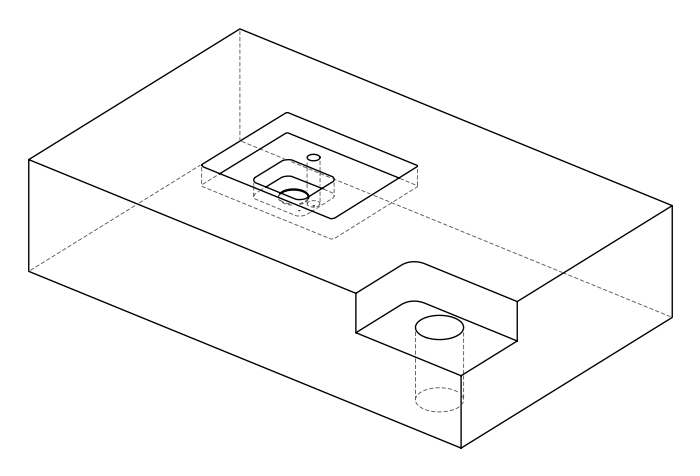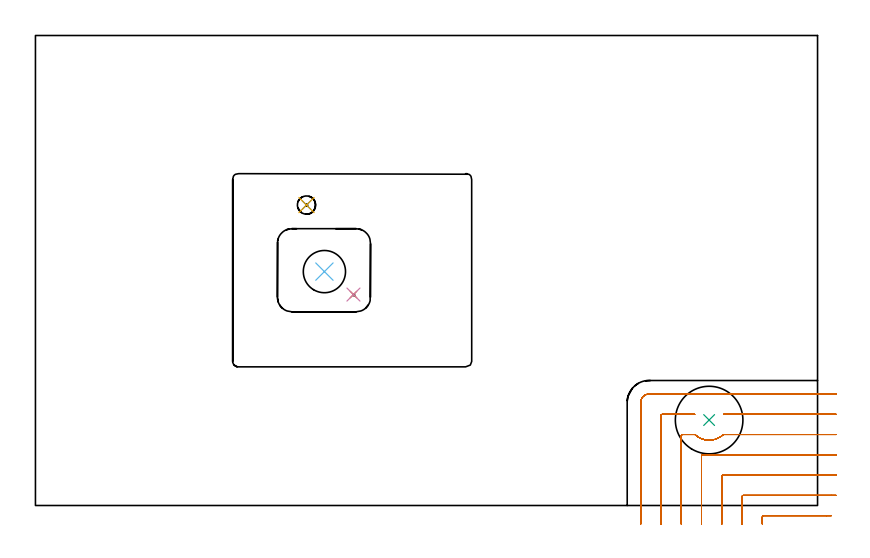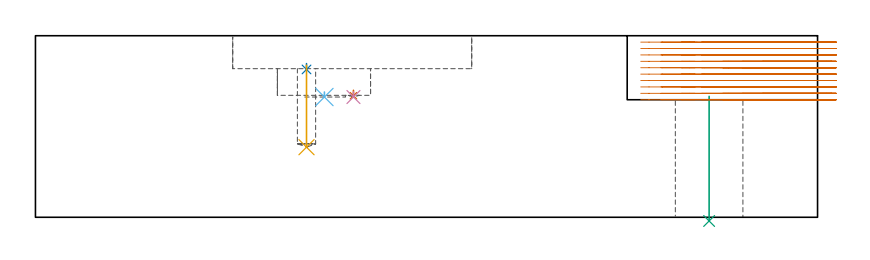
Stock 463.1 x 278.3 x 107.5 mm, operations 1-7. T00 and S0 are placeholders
(PLAN: 9 operations, 7 tool changes, 119.8 min)
(1 SPOT_DRILL | STEP1POCKET | NXT0321_9005460120000 | 0.03 min | 3844 mm3)
(2 SPOT_DRILL_1 | STEP1POCKET_1 | NXT0321_9005460120000 | 0.03 min | 2092 mm3)
(3 INDEXABLE_INSERT_DRILL_THROUGH_HOLE_FROM_SOLID | STEP1HOLE | NXT0302_035 | 0.3 min | 135011 mm3)
(4 DRILL_BLIND_HOLE_INTO_CENTER | STEP1POCKET | NXT0301_023 | 0.02 min | 15 mm3)
(5 DRILL_BLIND_HOLE_INTO_CENTER_1 | STEP1POCKET_1 | NXT0301_079 | 0.2 min | 4186 mm3)
(6 INDEXABLE_INSERT_DRILL_BLIND_HOLE_FROM_SOLID | STEP1POCKET_2 | UGT0302_004 | 0.02 min | 17801 mm3)
(7 MILL_CORNER_NOTCH_RECTANGULAR | CORNER_NOTCH_RECTANGULAR | NXT0201_012 | Follow Part, ap 4, ae 75% | 18.55 min | 267143 mm3)
(8 MILL_RECTANGULAR_POCKET | POCKET_RECTANGULAR_STRAIGHT | UGT0201_014 | Follow Part, ap 1.5, ae 75% | 98.09 min | 301550 mm3)
(9 MILL_RECTANGULAR_POCKET_1 | POCKET_RECTANGULAR_STRAIGHT_1 | NXT0201_012 | Follow Part, ap 4, ae 75% | 2.55 min | 32437 mm3)
(TOOL NXT0321_9005460120000 | NC Spot Drill, 142deg, 12mm, Carbide, Uncoated | D12 PA142 FL30 Z2)
(TOOL NXT0302_035 | Index. Insert Drill 40mm [880-D4000L40-05] | D40 PA176 FL200 Z2)
(TOOL NXT0301_023 | Carbide Drill 5.2mm [860.1-0520-016A1-MM 2214] | D5.2 PA140 FL28 Z2)
(TOOL NXT0301_079 | Carbide Drill 10.8mm [860.1-1080-032A1-MM 2214] | D10.8 PA140 FL55 Z2)
(TOOL UGT0302_004 | Indexable Insert Drill 25mm | D25 PA180 FL50 Z2)
(TOOL NXT0201_012 | ENDMILL 16mm [2P460-1600-NA 1630] | D16 FL38 Z6)
(TOOL UGT0201_014 | End mill 6 mm | D6 FL24 Z4)
(OP 1 SPOT_DRILL)
G17 G21 G94 G90
T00 M6
G54
G17 G0 G90 X188.3 Y124.9 S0 M3
G43 Z117.5 H0
G94 G81 G98 Z71.976 F250. R75.2
G80
M5
M2
(OP 2 SPOT_DRILL_1)
G17 G21 G94 G90
T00 M6
G54
G17 G0 G90 X160.5 Y177.9 S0 M3
G43 Z117.5 H0
G94 G81 G98 Z87.535 F250. R91.
G80
M5
M2
(OP 3 INDEXABLE_INSERT_DRILL_THROUGH_HOLE_FROM_SOLID)
G17 G21 G94 G90
T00 M6
G54
G17 G0 G90 X398.9 Y50.6 S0 M3
G43 Z117.5 H1
G94 G81 G98 Z-2.198 F250. R71.6
G80
M5
M2
(OP 4 DRILL_BLIND_HOLE_INTO_CENTER)
G17 G21 G94 G90
T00 M6
G54
G17 G0 G90 X188.3 Y124.9 S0 M3
G43 Z117.5 H1
G94 G81 G98 Z71.2 F250. R74.2
G80
M5
M2
(OP 5 DRILL_BLIND_HOLE_INTO_CENTER_1)
G17 G21 G94 G90
T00 M6
G54
G17 G0 G90 X160.5 Y177.9 S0 M3
G43 Z117.5 H1
G94 G81 G98 Z41.5 F250. R90.
G80
M5
M2
(OP 6 INDEXABLE_INSERT_DRILL_BLIND_HOLE_FROM_SOLID)
G17 G21 G94 G90
T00 M6
G54
G17 G0 G90 X171.1 Y138.5 S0 M3
G43 Z117.5 H0
G94 G81 G98 Z71.2 F250. R74.2
G80
M5
M2
(OP 7 MILL_CORNER_NOTCH_RECTANGULAR)
G17 G21 G94 G90
T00 M6
G54
G17 G0 G90 X471.391 Y-6. S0 M3
G43 Z117.5 H1
Z103.71
G94 G1 X468.391 F250.
X431.194 F500.
G3 X430.4 Y-6.794 R0.8
G1 Y-8.
Y-11. F250.
G0 Z117.5
X474.1 Y6.
Z103.71
G1 X471.1
X419.194 F500.
G3 X418.4 Y5.206 R0.8
G1 Y-8.
Y-11. F250.
G0 Z117.5
X474.1 Y18.
Z103.71
G1 X471.1
X407.195 F500.
G3 X406.4 Y17.205 R0.8
G1 Y-8.
Y-11. F250.
G0 Z117.5
X474.1 Y30.
Z103.71
G1 X471.1
X395.195 F500.
G3 X394.4 Y29.205 R0.8
G1 Y-8.
Y-11. F250.
G0 Z117.5
X474.1 Y42.
Z103.71
G1 X471.1
X407.265 F500.
G2 X405.778 Y40.771 R11.995
G1 X405.732 Y40.739
G2 X391.662 Y41.031 R12.007
X390.533 Y42. R12.026
G1 X383.195
G3 X382.4 Y41.205 R0.8
G1 Y-8.
Y-11. F250.
G0 Z117.5
X474.1 Y54.
Z103.71
G1 X471.1
X410.405 F500.
X407.405 F250.
G0 Z117.5
X390.395
Z103.71
G1 X387.395
X371.195 F500.
G3 X370.4 Y53.205 R0.8
G1 Y-8.
Y-11. F250.
G0 Z117.5
X474.1 Y66.
Z103.71
G1 X471.1
X363.3 F500.
G3 X358.4 Y61.1 R4.9
G1 Y-8.
Y-11. F250.
G0 Z117.5
X471.391 Y-6.
Z99.92
G1 X468.391
X431.194 F500.
G3 X430.4 Y-6.794 R0.8
G1 Y-8.
Y-11. F250.
G0 Z117.5
X474.1 Y6.
Z99.92
G1 X471.1
X419.194 F500.
G3 X418.4 Y5.206 R0.8
G1 Y-8.
Y-11. F250.
G0 Z117.5
X474.1 Y18.
Z99.92
G1 X471.1
X407.195 F500.
G3 X406.4 Y17.205 R0.8
G1 Y-8.
Y-11. F250.
G0 Z117.5
X474.1 Y30.
Z99.92
G1 X471.1
X395.195 F500.
G3 X394.4 Y29.205 R0.8
G1 Y-8.
Y-11. F250.
G0 Z117.5
X474.1 Y42.
Z99.92
G1 X471.1
X407.265 F500.
G2 X405.778 Y40.771 R11.995
G1 X405.73 Y40.737
G2 X391.674 Y41.022 R12.007
X390.533 Y42. R12.026
G1 X383.195
G3 X382.4 Y41.205 R0.8
G1 Y-8.
Y-11. F250.
G0 Z117.5
X474.1 Y54.
Z99.92
G1 X471.1
X410.405 F500.
X407.405 F250.
G0 Z117.5
X390.395
Z99.92
G1 X387.395
X371.195 F500.
G3 X370.4 Y53.205 R0.8
G1 Y-8.
Y-11. F250.
G0 Z117.5
X474.1 Y66.
Z99.92
G1 X471.1
X363.3 F500.
G3 X358.4 Y61.1 R4.9
G1 Y-8.
Y-11. F250.
G0 Z117.5
X471.391 Y-6.
Z96.13
G1 X468.391
X431.194 F500.
G3 X430.4 Y-6.794 R0.8
G1 Y-8.
Y-11. F250.
G0 Z117.5
X474.1 Y6.
Z96.13
G1 X471.1
X419.194 F500.
G3 X418.4 Y5.206 R0.8
G1 Y-8.
Y-11. F250.
G0 Z117.5
X474.1 Y18.
Z96.13
G1 X471.1
X407.195 F500.
G3 X406.4 Y17.205 R0.8
G1 Y-8.
Y-11. F250.
G0 Z117.5
X474.1 Y30.
Z96.13
G1 X471.1
X395.195 F500.
G3 X394.4 Y29.205 R0.8
G1 Y-8.
Y-11. F250.
G0 Z117.5
X474.1 Y42.
Z96.13
G1 X471.1
X407.265 F500.
G2 X405.777 Y40.77 R11.995
X390.532 Y42. R12.007
G1 X383.195
G3 X382.4 Y41.205 R0.8
G1 Y-8.
Y-11. F250.
G0 Z117.5
X474.1 Y54.
Z96.13
G1 X471.1
X410.406 F500.
X407.406 F250.
G0 Z117.5
X390.395
Z96.13
G1 X387.395
X371.195 F500.
G3 X370.4 Y53.205 R0.8
G1 Y-8.
Y-11. F250.
G0 Z117.5
X474.1 Y66.
Z96.13
G1 X471.1
X363.3 F500.
G3 X358.4 Y61.1 R4.9
G1 Y-8.
Y-11. F250.
G0 Z117.5
X471.391 Y-6.
Z92.34
G1 X468.391
X431.194 F500.
G3 X430.4 Y-6.794 R0.8
G1 Y-8.
Y-11. F250.
G0 Z117.5
X474.1 Y6.
Z92.34
G1 X471.1
X419.194 F500.
G3 X418.4 Y5.206 R0.8
G1 Y-8.
Y-11. F250.
G0 Z117.5
X474.1 Y18.
Z92.34
G1 X471.1
X407.195 F500.
G3 X406.4 Y17.205 R0.8
G1 Y-8.
Y-11. F250.
G0 Z117.5
X474.1 Y30.
Z92.34
G1 X471.1
X395.195 F500.
G3 X394.4 Y29.205 R0.8
G1 Y-8.
Y-11. F250.
G0 Z117.5
X474.1 Y42.
Z92.34
G1 X471.1
X407.265 F500.
G2 X405.777 Y40.77 R11.995
X390.532 Y42. R12.007
G1 X383.195
G3 X382.4 Y41.205 R0.8
G1 Y-8.
Y-11. F250.
G0 Z117.5
X474.1 Y54.
Z92.34
G1 X471.1
X410.406 F500.
X407.406 F250.
G0 Z117.5
X390.395
Z92.34
G1 X387.395
X371.195 F500.
G3 X370.4 Y53.205 R0.8
G1 Y-8.
Y-11. F250.
G0 Z117.5
X474.1 Y66.
Z92.34
G1 X471.1
X363.3 F500.
G3 X358.4 Y61.1 R4.9
G1 Y-8.
Y-11. F250.
G0 Z117.5
X471.391 Y-6.
Z88.55
G1 X468.391
X431.194 F500.
G3 X430.4 Y-6.794 R0.8
G1 Y-8.
Y-11. F250.
G0 Z117.5
X474.1 Y6.
Z88.55
G1 X471.1
X419.194 F500.
G3 X418.4 Y5.206 R0.8
G1 Y-8.
Y-11. F250.
G0 Z117.5
X474.1 Y18.
Z88.55
G1 X471.1
X407.195 F500.
G3 X406.4 Y17.205 R0.8
G1 Y-8.
Y-11. F250.
G0 Z117.5
X474.1 Y30.
Z88.55
G1 X471.1
X395.195 F500.
G3 X394.4 Y29.205 R0.8
G1 Y-8.
Y-11. F250.
G0 Z117.5
X474.1 Y42.
Z88.55
G1 X471.1
X407.26 F500.
G2 X405.744 Y40.747 R12.037
X396.218 Y38.908 R12.007
X390.533 Y42. R12.01
G1 X383.195
G3 X382.4 Y41.205 R0.8
G1 Y-8.
Y-11. F250.
G0 Z117.5
X474.1 Y54.
Z88.55
G1 X471.1
X410.405 F500.
X407.405 F250.
G0 Z117.5
X390.395
Z88.55
G1 X387.395
X371.195 F500.
G3 X370.4 Y53.205 R0.8
G1 Y-8.
Y-11. F250.
G0 Z117.5
X474.1 Y66.
Z88.55
G1 X471.1
X363.3 F500.
G3 X358.4 Y61.1 R4.9
G1 Y-8.
Y-11. F250.
G0 Z117.5
X471.391 Y-6.
Z84.76
G1 X468.391
X431.194 F500.
G3 X430.4 Y-6.794 R0.8
G1 Y-8.
Y-11. F250.
G0 Z117.5
X474.1 Y6.
Z84.76
G1 X471.1
X419.194 F500.
G3 X418.4 Y5.206 R0.8
G1 Y-8.
Y-11. F250.
G0 Z117.5
X474.1 Y18.
Z84.76
G1 X471.1
X407.195 F500.
G3 X406.4 Y17.205 R0.8
G1 Y-8.
Y-11. F250.
G0 Z117.5
X474.1 Y30.
Z84.76
G1 X471.1
X395.195 F500.
G3 X394.4 Y29.205 R0.8
G1 Y-8.
Y-11. F250.
G0 Z117.5
X474.1 Y42.
Z84.76
G1 X471.1
X407.26 F500.
G2 X405.744 Y40.747 R12.037
X396.217 Y38.908 R12.007
X390.533 Y42. R12.01
G1 X383.195
G3 X382.4 Y41.205 R0.8
G1 Y-8.
Y-11. F250.
G0 Z117.5
X474.1 Y54.
Z84.76
G1 X471.1
X410.405 F500.
X407.405 F250.
G0 Z117.5
X390.395
Z84.76
G1 X387.395
X371.195 F500.
G3 X370.4 Y53.205 R0.8
G1 Y-8.
Y-11. F250.
G0 Z117.5
X474.1 Y66.
Z84.76
G1 X471.1
X363.3 F500.
G3 X358.4 Y61.1 R4.9
G1 Y-8.
Y-11. F250.
G0 Z117.5
X471.391 Y-6.
Z80.97
G1 X468.391
X431.194 F500.
G3 X430.4 Y-6.794 R0.8
G1 Y-8.
Y-11. F250.
G0 Z117.5
X474.1 Y6.
Z80.97
G1 X471.1
X419.194 F500.
G3 X418.4 Y5.206 R0.8
G1 Y-8.
Y-11. F250.
G0 Z117.5
X474.1 Y18.
Z80.97
G1 X471.1
X407.195 F500.
G3 X406.4 Y17.205 R0.8
G1 Y-8.
Y-11. F250.
G0 Z117.5
X474.1 Y30.
Z80.97
G1 X471.1
X395.195 F500.
G3 X394.4 Y29.205 R0.8
G1 Y-8.
Y-11. F250.
G0 Z117.5
X474.1 Y42.
Z80.97
G1 X471.1
X407.265 F500.
G2 X405.777 Y40.77 R11.995
X390.532 Y42. R12.007
G1 X383.195
G3 X382.4 Y41.205 R0.8
G1 Y-8.
Y-11. F250.
G0 Z117.5
X474.1 Y54.
Z80.97
G1 X471.1
X410.406 F500.
X407.406 F250.
G0 Z117.5
X390.395
Z80.97
G1 X387.395
X371.195 F500.
G3 X370.4 Y53.205 R0.8
G1 Y-8.
Y-11. F250.
G0 Z117.5
X474.1 Y66.
Z80.97
G1 X471.1
X363.3 F500.
G3 X358.4 Y61.1 R4.9
G1 Y-8.
Y-11. F250.
G0 Z117.5
X471.391 Y-6.
Z77.18
G1 X468.391
X431.194 F500.
G3 X430.4 Y-6.794 R0.8
G1 Y-8.
Y-11. F250.
G0 Z117.5
X474.1 Y6.
Z77.18
G1 X471.1
X419.194 F500.
G3 X418.4 Y5.206 R0.8
G1 Y-8.
Y-11. F250.
G0 Z117.5
X474.1 Y18.
Z77.18
G1 X471.1
X407.195 F500.
G3 X406.4 Y17.205 R0.8
G1 Y-8.
Y-11. F250.
G0 Z117.5
X474.1 Y30.
Z77.18
G1 X471.1
X395.195 F500.
G3 X394.4 Y29.205 R0.8
G1 Y-8.
Y-11. F250.
G0 Z117.5
X474.1 Y42.
Z77.18
G1 X471.1
X407.265 F500.
G2 X405.777 Y40.77 R11.995
X390.532 Y42. R12.007
G1 X383.195
G3 X382.4 Y41.205 R0.8
G1 Y-8.
Y-11. F250.
G0 Z117.5
X474.1 Y54.
Z77.18
G1 X471.1
X410.406 F500.
X407.406 F250.
G0 Z117.5
X390.395
Z77.18
G1 X387.395
X371.195 F500.
G3 X370.4 Y53.205 R0.8
G1 Y-8.
Y-11. F250.
G0 Z117.5
X474.1 Y66.
Z77.18
G1 X471.1
X363.3 F500.
G3 X358.4 Y61.1 R4.9
G1 Y-8.
Y-11. F250.
G0 Z117.5
X471.391 Y-6.
Z73.39
G1 X468.391
X431.194 F500.
G3 X430.4 Y-6.794 R0.8
G1 Y-8.
Y-11. F250.
G0 Z117.5
X474.1 Y6.
Z73.39
G1 X471.1
X419.194 F500.
G3 X418.4 Y5.206 R0.8
G1 Y-8.
Y-11. F250.
G0 Z117.5
X474.1 Y18.
Z73.39
G1 X471.1
X407.195 F500.
G3 X406.4 Y17.205 R0.8
G1 Y-8.
Y-11. F250.
G0 Z117.5
X474.1 Y30.
Z73.39
G1 X471.1
X395.195 F500.
G3 X394.4 Y29.205 R0.8
G1 Y-8.
Y-11. F250.
G0 Z117.5
X474.1 Y42.
Z73.39
G1 X471.1
X407.259 F500.
G2 X405.777 Y40.77 R12.041
X397.542 Y38.682 R12.007
X390.533 Y42. R12.011
G1 X383.195
G3 X382.4 Y41.205 R0.8
G1 Y-8.
Y-11. F250.
G0 Z117.5
X474.1 Y54.
Z73.39
G1 X471.1
X410.405 F500.
X407.405 F250.
G0 Z117.5
X390.395
Z73.39
G1 X387.395
X371.195 F500.
G3 X370.4 Y53.205 R0.8
G1 Y-8.
Y-11. F250.
G0 Z117.5
X474.1 Y66.
Z73.39
G1 X471.1
X363.3 F500.
G3 X358.4 Y61.1 R4.9
G1 Y-8.
Y-11. F250.
G0 Z117.5
X471.391 Y-6.
Z69.6
G1 X468.391
X431.194 F500.
G3 X430.4 Y-6.794 R0.8
G1 Y-8.
Y-11. F250.
G0 Z117.5
X474.1 Y6.
Z69.6
G1 X471.1
X419.194 F500.
G3 X418.4 Y5.206 R0.8
G1 Y-8.
Y-11. F250.
G0 Z117.5
X474.1 Y18.
Z69.6
G1 X471.1
X407.195 F500.
G3 X406.4 Y17.205 R0.8
G1 Y-8.
Y-11. F250.
G0 Z117.5
X474.1 Y30.
Z69.6
G1 X471.1
X395.195 F500.
G3 X394.4 Y29.205 R0.8
G1 Y-8.
Y-11. F250.
G0 Z117.5
X474.1 Y42.
Z69.6
G1 X471.1
X407.259 F500.
G2 X405.777 Y40.77 R12.041
X397.542 Y38.682 R12.007
X390.533 Y42. R12.011
G1 X383.195
G3 X382.4 Y41.205 R0.8
G1 Y-8.
Y-11. F250.
G0 Z117.5
X474.1 Y54.
Z69.6
G1 X471.1
X410.405 F500.
X407.405 F250.
G0 Z117.5
X390.395
Z69.6
G1 X387.395
X371.195 F500.
G3 X370.4 Y53.205 R0.8
G1 Y-8.
Y-11. F250.
G0 Z117.5
X474.1 Y66.
Z69.6
G1 X471.1
X363.3 F500.
G3 X358.4 Y61.1 R4.9
G1 Y-8.
Y-11. F250.
G0 Z117.5
M5
M2
